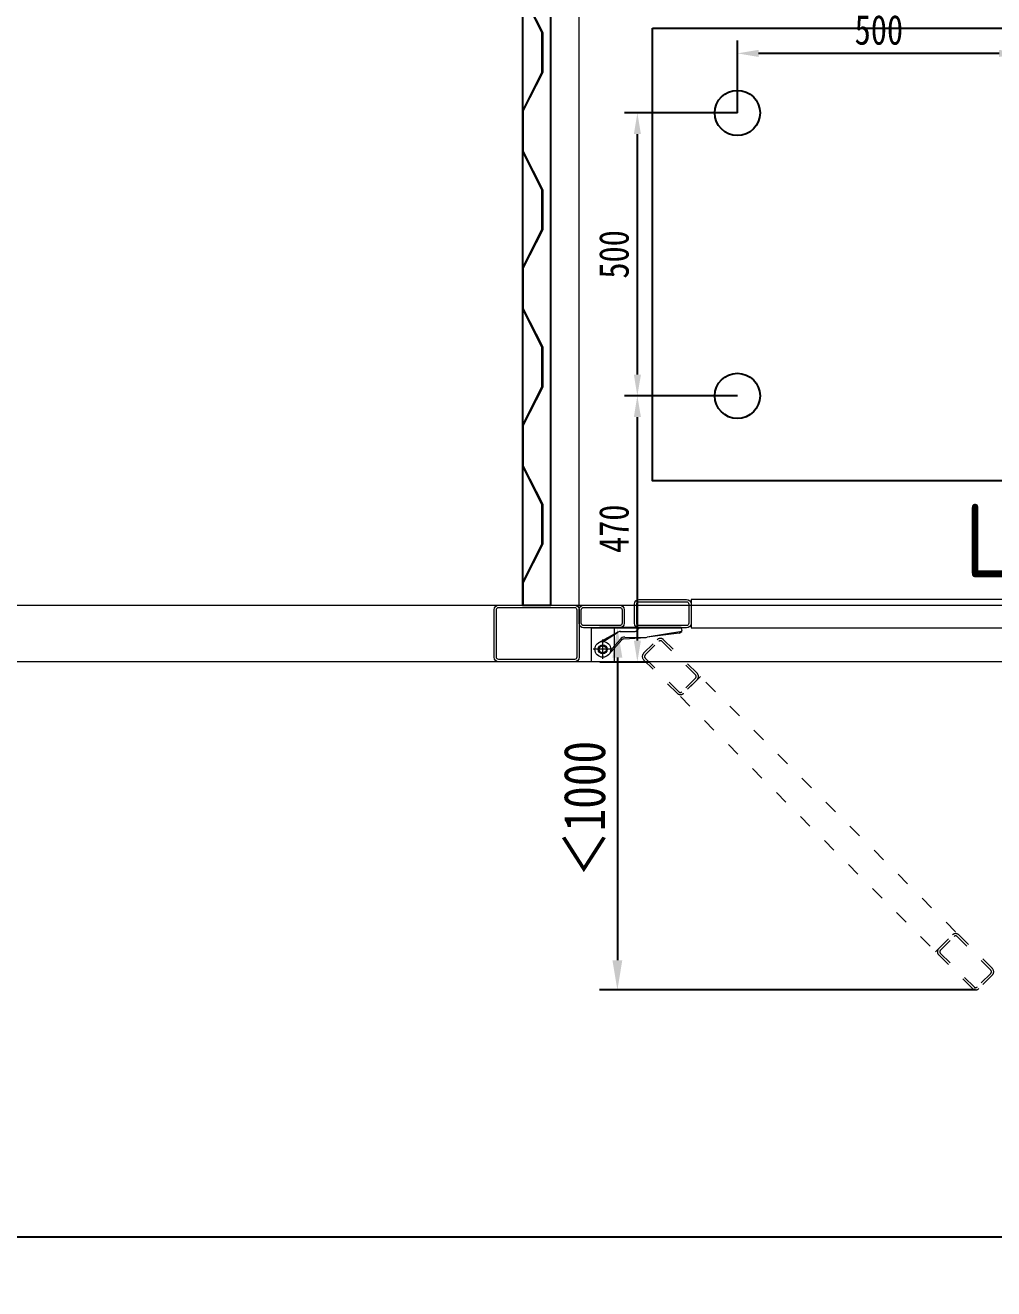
# Model space of a CAD drawing. Extents: x 61367 to 140945, y -1257 to 25588.
# Drawn here: x 77300 to 79012, y 7586 to 9819 of the extents above; entities that cross this region are included whole.
import ezdxf

# ---------------------------------------------------------------- set-up
doc = ezdxf.new("R2010")
doc.units = 0
doc.header["$MEASUREMENT"] = 0
doc.header["$PDMODE"] = 2
doc.header["$PDSIZE"] = 0.2
doc.linetypes.add('ACAD_ISO03W100', pattern=[30, 12, -18])
doc.layers.get('0').update_dxf_attribs({"linetype": 'CONTINUOUS'})
doc.layers.get('DEFPOINTS').update_dxf_attribs({"linetype": 'CONTINUOUS'})
for name, color, linetype, lineweight in [('CO', 7, 'CONTINUOUS', 9), ('THICK', 7, 'CONTINUOUS', 0), ('标注', 5, 'CONTINUOUS', 18)]:
    doc.layers.add(name, color=color, linetype=linetype, lineweight=lineweight)
doc.styles.add('txtstyle_200', font='tssdeng.shx', dxfattribs={"bigfont": 'hztxt.shx'})
doc.styles.add('仿宋', font='SimSun.ttf', dxfattribs={"width": 0.8})
doc.styles.add('仿宋体', font='仿宋_GB2312.ttf', dxfattribs={"width": 0.8})
doc.dimstyles.new('12倍', dxfattribs={"dimscale": 21, "dimtxt": 3.5, "dimasz": 2.5, "dimexe": 1.5, "dimexo": 0, "dimgap": 1, "dimtad": 1, "dimtoh": 1, "dimdsep": 46, "dimtxsty": '仿宋', "dimcen": 2.5, "dimdle": 5, "dimclrd": 4, "dimclre": 4, "dimclrt": 3, "dimadec": 0, "dimazin": 0, "dimtfac": 1, "dimtmove": 0, "dimatfit": 3, "dimfxl": 1, "dimtolj": 1, "dimarcsym": 0})
doc.dimstyles.new('STANDARD$0', dxfattribs={"dimtxt": 50, "dimasz": 50, "dimexe": 30, "dimexo": 0, "dimgap": 16, "dimtad": 1, "dimdec": 3, "dimdsep": 46, "dimtxsty": '仿宋体', "dimcen": 0, "dimclrd": 6, "dimclre": 6, "dimclrt": 3, "dimazin": 2, "dimtfac": 0.428571, "dimtdec": 3, "dimtmove": 0, "dimatfit": 3, "dimldrblk": 'NONE', "dimfxl": 1, "dimtolj": 1, "dimlwd": 25, "dimlwe": 25, "dimarcsym": 0})

# ---------------------------------------------------------------- blocks, each defined once
blk = doc.blocks.new('*D711')
at = {"color": 4, "linetype": 'Continuous', "lineweight": -2, "transparency": 16777216}
for p, q in [((78559.2, 9664.1), (78559.2, 9791.9)), ((79059.2, 9664.1), (79059.2, 9791.9)), ((79021.7, 9769.4), (78596.7, 9769.4))]:
    blk.add_line(p, q, dxfattribs=at)
at = {"color": 4, "transparency": 16777216}
for points in [[(78596.7, 9775.6), (78596.7, 9763.1), (78559.2, 9769.4)], [(79021.7, 9775.6), (79021.7, 9763.1), (79059.2, 9769.4)]]:
    blk.add_solid(points, dxfattribs=at)
at = {"layer": 'DEFPOINTS', "color": 0, "transparency": 16777216}
for p in [(78559.2, 9769.4), (78559.2, 9664.1), (79059.2, 9664.1)]:
    blk.add_point(p, dxfattribs=at)
at = {"color": 3, "lineweight": -3, "transparency": 16777216, "insert": (78809.2, 9810.6), "char_height": 52.5, "attachment_point": 5, "style": '仿宋'}
blk.add_mtext('\\A1;500', dxfattribs=at)
blk = doc.blocks.new('*D712')
at = {"color": 4, "linetype": 'Continuous', "lineweight": -2, "transparency": 16777216}
for p, q in [((78559.2, 9164.1), (78359.8, 9164.1)), ((78382.3, 8731.6), (78382.3, 9126.6)), ((78315.8, 8694.1), (78404.8, 8694.1))]:
    blk.add_line(p, q, dxfattribs=at)
at = {"color": 4, "transparency": 16777216}
for points in [[(78376.1, 9126.6), (78388.6, 9126.6), (78382.3, 9164.1)], [(78376.1, 8731.6), (78388.6, 8731.6), (78382.3, 8694.1)]]:
    blk.add_solid(points, dxfattribs=at)
at = {"layer": 'DEFPOINTS', "color": 0, "transparency": 16777216}
for p in [(78382.3, 9164.1), (78559.2, 9164.1), (78315.8, 8694.1)]:
    blk.add_point(p, dxfattribs=at)
at = {"color": 3, "lineweight": -3, "transparency": 16777216, "insert": (78341.1, 8929.1), "char_height": 52.5, "attachment_point": 5, "rotation": 90, "style": '仿宋'}
blk.add_mtext('\\A1;470', dxfattribs=at)
blk = doc.blocks.new('*D713')
at = {"color": 4, "linetype": 'Continuous', "lineweight": -2, "transparency": 16777216}
for p, q in [((78559.2, 9664.1), (78359.8, 9664.1)), ((78382.3, 9201.6), (78382.3, 9626.6)), ((78421.9, 9164.1), (78359.8, 9164.1))]:
    blk.add_line(p, q, dxfattribs=at)
at = {"color": 4, "transparency": 16777216}
for points in [[(78376.1, 9626.6), (78388.6, 9626.6), (78382.3, 9664.1)], [(78376.1, 9201.6), (78388.6, 9201.6), (78382.3, 9164.1)]]:
    blk.add_solid(points, dxfattribs=at)
at = {"layer": 'DEFPOINTS', "color": 0, "transparency": 16777216}
for p in [(78382.3, 9664.1), (78559.2, 9664.1), (78421.9, 9164.1)]:
    blk.add_point(p, dxfattribs=at)
at = {"color": 3, "lineweight": -3, "transparency": 16777216, "insert": (78341.1, 9414.1), "char_height": 52.5, "attachment_point": 5, "rotation": 90, "style": '仿宋'}
blk.add_mtext('\\A1;500', dxfattribs=at)
blk = doc.blocks.new('*D719')
at = {"color": 4, "linetype": 'Continuous', "lineweight": -2, "transparency": 16777216}
for p, q in [((78421.4, 8754.1), (78315.5, 8754.1)), ((78347, 8701.6), (78347, 8166.6)), ((78980.2, 8114.1), (78315.5, 8114.1))]:
    blk.add_line(p, q, dxfattribs=at)
at = {"color": 4, "transparency": 16777216}
for points in [[(78338.2, 8701.6), (78355.7, 8701.6), (78347, 8754.1)], [(78338.2, 8166.6), (78355.7, 8166.6), (78347, 8114.1)]]:
    blk.add_solid(points, dxfattribs=at)
at = {"layer": 'DEFPOINTS', "color": 0, "transparency": 16777216}
for p in [(78421.4, 8754.1), (78347, 8114.1), (78980.2, 8114.1)]:
    blk.add_point(p, dxfattribs=at)
at = {"color": 3, "transparency": 16777216, "insert": (78289.2, 8434.1), "char_height": 73.5, "attachment_point": 5, "rotation": 90, "style": '仿宋'}
blk.add_mtext('\\A1;＜1000', dxfattribs=at)
blk = doc.blocks.new('*D724')
at = {"layer": 'DEFPOINTS', "color": 0, "transparency": 16777216}
for p in [(68131.2, 8802.8), (80323.2, 8802.8), (68131.2, 7677.3)]:
    blk.add_point(p, dxfattribs=at)
at = {"layer": 'THICK', "color": 4, "linetype": 'Continuous', "lineweight": -2, "transparency": 16777216}
for p, q in [((68131.2, 8802.8), (68131.2, 7645.8)), ((80323.2, 8802.8), (80323.2, 7645.8)), ((80270.7, 7677.3), (68183.7, 7677.3))]:
    blk.add_line(p, q, dxfattribs=at)
at = {"layer": 'THICK', "color": 4, "transparency": 16777216}
for points in [[(68183.7, 7686.1), (68183.7, 7668.6), (68131.2, 7677.3)], [(80270.7, 7686.1), (80270.7, 7668.6), (80323.2, 7677.3)]]:
    blk.add_solid(points, dxfattribs=at)
at = {"layer": 'THICK', "color": 3, "lineweight": 13, "transparency": 16777216, "insert": (74552.1, 7756.9), "char_height": 73.5, "attachment_point": 5, "style": '仿宋'}
blk.add_mtext('\\A1;{\\Fromans,gbcbig|c134;TOTAL LENGTH\\A1;\\fSimSun|b0|i0|c134|p2; 12192\\H0.7x;\\S+0^ -5;}', dxfattribs=at)

msp = doc.modelspace()

# ---------------------------------------------------------------- linework, layer by layer
for points in [[(78229.171, 11026.072), (78179.171, 11026.072), (78179.171, 8794.072), (78229.171, 8794.072)], [(78409.171, 9814.072), (79209.171, 9814.072), (79209.171, 9014.072), (78409.171, 9014.072)]]:
    msp.add_lwpolyline(points, close=True)
for centre in [(78559.171, 9664.072), (78559.171, 9164.072)]:
    msp.add_circle(centre, 40)
at = {"layer": 'CO'}
for p, q in [((78459.882, 8754.072), (78461.172, 8749.572)), ((78314.423, 8728.338), (78347.127, 8746.334)), ((78321.172, 8699.244), (78321.172, 8733.28)), ((78321.172, 8699.933), (78321.172, 8732.78)), ((78325.677, 8732.247), (78346.9, 8745.97)), ((78354.797, 8733.055), (78331.676, 8706.816)), ((78337.692, 8717.644), (78352.266, 8734.184)), ((78351.948, 8747.572), (78376.669, 8747.572)), ((78358.248, 8734.74), (78397.677, 8737.118)), ((78359.907, 8737.571), (78395.827, 8737.075)), ((78382.548, 8750.146), (78383.796, 8751.499)), ((78461.172, 8747.572), (78399.357, 8737.276)), ((78456.172, 8744.572), (78399.357, 8737.276)), ((78456.172, 8744.572), (78461.172, 8747.572)), ((78461.172, 8747.572), (78461.172, 8749.572)), ((78338.156, 8716.072), (78304.12, 8716.072)), ((78337.109, 8716.072), (78304.733, 8716.072))]:
    msp.add_line(p, q, dxfattribs=at)
for points in [[(78179.171, 8794.072), (78279.171, 8794.072), (78279.171, 11026.072), (78179.171, 11026.072)], [(80169.171, 8694.072), (68285.171, 8694.072), (68285.171, 8794.072), (80169.171, 8794.072)], [(78301.172, 8754.072), (78341.172, 8754.072), (78341.172, 8694.072), (78301.172, 8694.072)]]:
    msp.add_lwpolyline(points, close=True, dxfattribs=at)
for points in [[(78179.171, 8794.072), (78179.171, 8834.072), (78213.671, 8902.072), (78213.671, 8972.072), (78179.171, 9040.072), (78179.171, 9112.072), (78213.671, 9180.072), (78213.671, 9215.072), (78213.671, 9250.072), (78179.171, 9318.072), (78179.171, 9390.072), (78213.671, 9458.072), (78213.671, 9493.072), (78213.671, 9528.072), (78179.171, 9596.072), (78179.171, 9668.072), (78213.671, 9736.072), (78213.671, 9771.072), (78213.671, 9806.072), (78179.171, 9874.072), (78179.171, 9910.072)], [(78180.671, 9910.072), (78180.671, 9874.431), (78215.171, 9806.431), (78215.171, 9771.072), (78215.171, 9735.714), (78180.671, 9667.714), (78180.671, 9596.431), (78215.171, 9528.431), (78215.171, 9493.072), (78215.171, 9457.714), (78180.671, 9389.714), (78180.671, 9318.431), (78215.171, 9250.431), (78215.171, 9215.072), (78215.171, 9179.714), (78180.671, 9111.714), (78180.671, 9040.431), (78215.171, 8972.431), (78215.171, 8901.714), (78180.671, 8833.714), (78180.671, 8794.072)]]:
    msp.add_lwpolyline(points, dxfattribs=at)
for points in [[(78377.171, 8762.071), (78377.171, 8796.071, -0.41421356), (78385.171, 8804.071), (78469.171, 8804.071, -0.41421356), (78477.171, 8796.071), (78477.171, 8762.071, -0.41421356), (78469.171, 8754.071), (78385.171, 8754.071, -0.41421356)], [(78381.171, 8762.071), (78381.171, 8796.071, -0.41421356), (78385.171, 8800.071), (78469.171, 8800.071, -0.41421356), (78473.171, 8796.071), (78473.171, 8762.071, -0.41421356), (78469.171, 8758.071), (78385.171, 8758.071, -0.41421356)], [(78137.171, 8794.072), (78271.171, 8794.072, -0.41421356), (78279.171, 8786.072), (78279.171, 8702.072, -0.41421356), (78271.171, 8694.072), (78137.171, 8694.072, -0.41421356), (78129.171, 8702.072), (78129.171, 8786.072, -0.41421356)], [(78137.171, 8790.072), (78271.171, 8790.072, -0.41421356), (78275.171, 8786.072), (78275.171, 8702.072, -0.41421356), (78271.171, 8698.072), (78137.171, 8698.072, -0.41421356), (78133.171, 8702.072), (78133.171, 8786.072, -0.41421356)], [(78279.171, 8762.072), (78279.171, 8786.072, -0.41421356), (78287.171, 8794.072), (78351.171, 8794.072, -0.41421356), (78359.171, 8786.072), (78359.171, 8762.072, -0.41421356), (78351.171, 8754.072), (78287.171, 8754.072, -0.41421356)], [(78283.171, 8762.072), (78283.171, 8786.072, -0.41421356), (78287.171, 8790.072), (78351.171, 8790.072, -0.41421356), (78355.171, 8786.072), (78355.171, 8762.072, -0.41421356), (78351.171, 8758.072), (78287.171, 8758.072, -0.41421356)]]:
    msp.add_lwpolyline(points, format="xyb", close=True, dxfattribs=at)
for radius in [14, 8, 6.25]:
    msp.add_circle((78321.172, 8716.072), radius, dxfattribs=at)
for centre, radius, start, end in [((78389.675, 8746.072), 8, 90, 137.29061), ((78317.532, 8744.843), 15, 277.210189, 302.887483), ((78352.329, 8737.572), 10, 90, 122.887483), ((78351.948, 8737.572), 10, 90, 118.822069), ((78359.769, 8727.572), 10, 89.207825, 138.61312), ((78358.549, 8729.749), 5, 93.450888, 138.61312), ((78376.669, 8755.572), 8, 270, 317.29061), ((78396.172, 8762.072), 25, 269.207825, 277.317974), ((78348.945, 8707.727), 15, 138.61312, 163.276009)]:
    msp.add_arc(centre, radius, start, end, dxfattribs=at)
at = {"layer": 'THICK', "lineweight": -3}
msp.add_line((78459.882, 8754.072), (78389.526, 8754.071), dxfattribs=at)
at = {"layer": 'THICK'}
msp.add_lwpolyline([(79115.171, 8804.071), (78477.171, 8804.071), (78477.171, 8754.071), (79115.171, 8754.071)], close=True, dxfattribs=at)
at = {"layer": 'THICK', "color": 4, "linetype": 'ACAD_ISO03W100', "ltscale": 2}
for points in [[(78393.295, 8709.001), (78417.337, 8733.043, -0.41421356), (78428.651, 8733.043), (78488.048, 8673.646, -0.41421356), (78488.048, 8662.332), (78464.006, 8638.29, -0.41421356), (78452.692, 8638.29), (78393.295, 8697.687, -0.41421356)], [(78396.124, 8706.173), (78420.165, 8730.214, -0.41421356), (78425.822, 8730.214), (78485.219, 8670.817, -0.41421356), (78485.219, 8665.161), (78461.177, 8641.119, -0.41421356), (78455.521, 8641.119), (78396.124, 8700.516, -0.41421356)], [(78915.14, 8187.156), (78939.182, 8211.198, -0.41421356), (78950.495, 8211.198), (79009.892, 8151.801, -0.41421356), (79009.892, 8140.487), (78985.851, 8116.446, -0.41421356), (78974.537, 8116.446), (78915.14, 8175.843, -0.41421356)], [(78917.968, 8184.328), (78942.01, 8208.37, -0.41421356), (78947.667, 8208.37), (79007.064, 8148.973, -0.41421356), (79007.064, 8143.316), (78983.022, 8119.274, -0.41421356), (78977.365, 8119.274), (78917.968, 8178.671, -0.41421356)]]:
    msp.add_lwpolyline(points, format="xyb", close=True, dxfattribs=at)
msp.add_lwpolyline([(78944.838, 8216.855), (78493.704, 8667.989), (78458.349, 8632.634), (78909.483, 8181.499)], close=True, dxfattribs=at)

# ---------------------------------------------------------------- texts
at = {"layer": '标注', "color": 1, "insert": (78961.601, 8843.407), "char_height": 130, "width": 638.98696, "attachment_point": 7, "style": 'txtstyle_200'}
msp.add_mtext('{\\Fgbenor,gbcbig|c134;LV-1.1T}', dxfattribs=at)

# ---------------------------------------------------------------- dimensions: what is measured, and where the dimension line sits
at = {"lineweight": -3}
dim = msp.add_linear_dim(base=(78559.171, 9769.378), p1=(79059.171, 9664.072), p2=(78559.171, 9664.072), dimstyle='STANDARD$0', override={"dimscale": 15, "dimtxt": 3.5, "dimasz": 2.5, "dimexe": 1.5, "dimgap": 1, "dimdec": 2, "dimlfac": -1, "dimtxsty": '仿宋', "dimcen": 2.5, "dimdle": 5, "dimclrd": 4, "dimclre": 4, "dimadec": 0, "dimazin": 0, "dimtfac": 1, "dimtdec": 2, "dimlwd": 65534, "dimlwe": 65534}, dxfattribs=at)
dim.commit()
dim.dimension.update_dxf_attribs({"geometry": '*D711', "text_midpoint": (78809.171, 9810.628)})
for base, p1, p2, picture, middle in [((78382.322, 9664.072), (78421.897, 9164.072), (78559.171, 9664.072), '*D713', (78341.072, 9414.072)), ((78382.322, 9164.072), (78315.782, 8694.072), (78559.171, 9164.072), '*D712', (78341.072, 8929.072))]:
    dim = msp.add_linear_dim(base=base, p1=p1, p2=p2, angle=90, dimstyle='STANDARD$0', override={"dimscale": 15, "dimtxt": 3.5, "dimasz": 2.5, "dimexe": 1.5, "dimgap": 1, "dimdec": 2, "dimlfac": -1, "dimtxsty": '仿宋', "dimcen": 2.5, "dimdle": 5, "dimclrd": 4, "dimclre": 4, "dimadec": 0, "dimazin": 0, "dimtfac": 1, "dimtdec": 2, "dimlwd": 65534, "dimlwe": 65534}, dxfattribs=at)
    dim.commit()
    dim.dimension.update_dxf_attribs({"geometry": picture, "text_midpoint": middle})
dim = msp.add_linear_dim(base=(78346.967, 8114.103), p1=(78421.394, 8754.071), p2=(78980.194, 8114.103), angle=90, text='＜1000', dimstyle='12倍')
dim.commit()
dim.dimension.update_dxf_attribs({"geometry": '*D719', "text_midpoint": (78289.217, 8434.087)})
at = {"layer": 'THICK', "color": 4, "lineweight": 13}
dim = msp.add_linear_dim(base=(68131.171, 7677.314), p1=(80323.171, 8802.842), p2=(68131.171, 8802.842), angle=180, text='{\\Fromans,gbcbig|c134;TOTAL LENGTH\\A1;\\fSimSun|b0|i0|c134|p2; <>\\H0.7x;\\S+0^ -5;}', dimstyle='12倍', dxfattribs=at)
dim.commit()
dim.dimension.update_dxf_attribs({"geometry": '*D724', "text_midpoint": (74552.085, 7677.314), "dimtype": 160})

doc.saveas('drawing.dxf')
